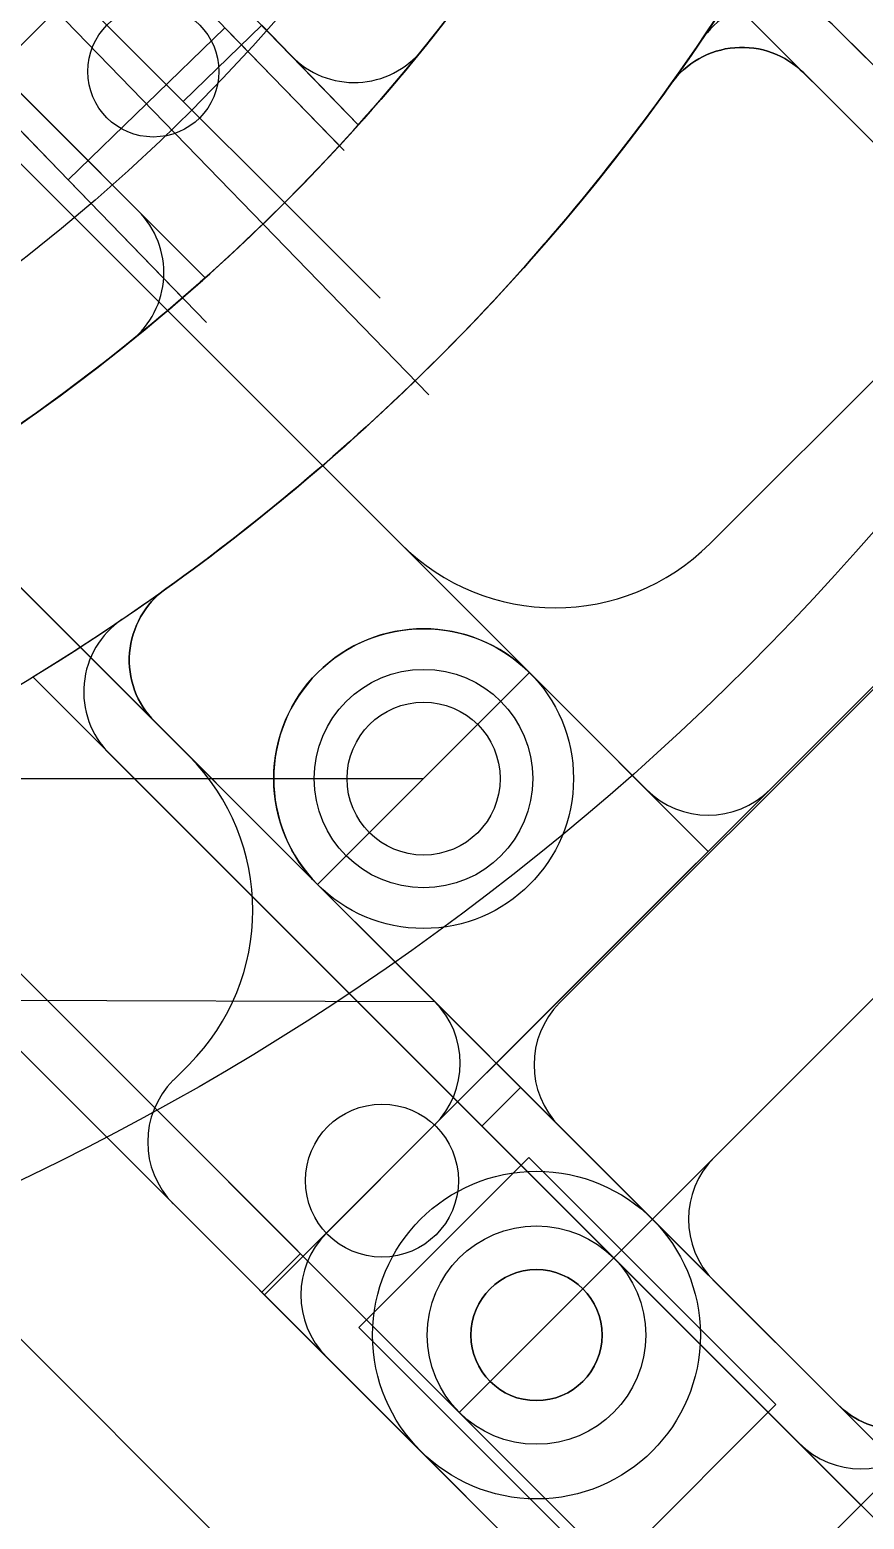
# Model space of a CAD drawing. Header units: centimetres. Extents: x -37.1 to 37.2, y -37.2 to 37.1.
# Drawn here: x 2.599 to 4.508, y -6.195 to -2.786 of the extents above; entities that cross this region are included whole.
import ezdxf

# ---------------------------------------------------------------- set-up
doc = ezdxf.new("R2010")
doc.units = ezdxf.units.CM
doc.header["$MEASUREMENT"] = 0
for name, color, linetype in [('IO基板 v3_Sketch1', 7, 'Continuous'), ('IO基板 v3_Sketch11', 7, 'Continuous'), ('IO基板 v3_Sketch12', 7, 'Continuous'), ('IO基板 v3_Sketch13', 7, 'Continuous'), ('IO基板 v3_Sketch14', 7, 'Continuous'), ('IO基板 v3_Sketch15', 7, 'Continuous'), ('IO基板 v3_Sketch16', 7, 'Continuous'), ('IO基板 v3_Sketch17', 7, 'Continuous'), ('IO基板 v3_Sketch18', 7, 'Continuous'), ('IO基板 v3_Sketch19', 7, 'Continuous'), ('IO基板 v3_Sketch20', 7, 'Continuous'), ('IO基板 v3_Sketch21', 7, 'Continuous'), ('IO基板 v3_Sketch22', 7, 'Continuous'), ('IO基板 v3_Sketch23', 7, 'Continuous'), ('IO基板 v3_Sketch24', 7, 'Continuous'), ('IO基板 v3_Sketch25', 7, 'Continuous'), ('IO基板 v3_Sketch26', 7, 'Continuous'), ('IO基板 v3_Sketch27', 7, 'Continuous'), ('IO基板 v3_Sketch28', 7, 'Continuous'), ('IO基板 v3_Sketch29', 7, 'Continuous'), ('IO基板 v3_Sketch30', 7, 'Continuous'), ('IO基板 v3_Sketch31', 7, 'Continuous'), ('IO基板 v3_Sketch32', 7, 'Continuous'), ('IO基板 v3_Sketch33', 7, 'Continuous'), ('IO基板 v3_Sketch34', 7, 'Continuous'), ('IO基板 v3_Sketch35', 7, 'Continuous'), ('IO基板 v3_Sketch36', 7, 'Continuous'), ('IO基板 v3_Sketch37', 7, 'Continuous'), ('IO基板 v3_Sketch38', 7, 'Continuous'), ('IO基板 v3_Sketch39', 7, 'Continuous'), ('IO基板 v3_Sketch40', 7, 'Continuous'), ('IO基板 v3_Sketch41', 7, 'Continuous'), ('IO基板 v3_Sketch42', 7, 'Continuous'), ('IO基板 v3_Sketch43', 7, 'Continuous'), ('IO基板 v3_Sketch44', 7, 'Continuous'), ('IO基板 v3_Sketch45', 7, 'Continuous'), ('IO基板 v3_Sketch46', 7, 'Continuous'), ('IO基板 v3_Sketch47', 7, 'Continuous'), ('IO基板 v3_Sketch48', 7, 'Continuous'), ('IO基板 v3_Sketch49', 7, 'Continuous'), ('IO基板 v3_Sketch50', 7, 'Continuous'), ('IO基板 v3_Sketch51', 7, 'Continuous'), ('IO基板 v3_Sketch55', 7, 'Continuous'), ('IO基板 v3_Sketch56', 7, 'Continuous'), ('IO基板 v3_Sketch57', 7, 'Continuous'), ('IO基板 v3_Sketch58', 7, 'Continuous'), ('IO基板 v3_Sketch59', 7, 'Continuous'), ('IO基板 v3_Sketch60', 7, 'Continuous'), ('IO基板 v3_Sketch61', 7, 'Continuous'), ('IO基板 v3_Sketch62', 7, 'Continuous'), ('IO基板 v3_Sketch63', 7, 'Continuous'), ('IO基板 v3_Sketch64', 7, 'Continuous'), ('IO基板 v3_Sketch65', 7, 'Continuous'), ('IO基板 v3_Sketch66', 7, 'Continuous'), ('IO基板 v3_Sketch68', 7, 'Continuous'), ('IO基板 v3_Sketch69', 7, 'Continuous'), ('IO基板 v3_Sketch70', 7, 'Continuous'), ('IO基板 v3_Sketch71', 7, 'Continuous'), ('IO基板 v3_Sketch72', 7, 'Continuous'), ('IO基板 v3_Sketch9', 7, 'Continuous')]:
    doc.layers.add(name, color=color, linetype=linetype)

msp = doc.modelspace()

# ---------------------------------------------------------------- linework, layer by layer
at = {"layer": 'IO基板 v3_Sketch1'}
msp.add_circle((0, 0), 10.4, dxfattribs=at)
at = {"layer": 'IO基板 v3_Sketch11'}
msp.add_line((3.7583, -5.7735), (5.7735, -3.7583), dxfattribs=at)
at = {"layer": 'IO基板 v3_Sketch11', "extrusion": (0, 0, -1)}
for centre, radius in [((0, 0), 10.4), ((-3.7583, -5.7735), 0.15)]:
    msp.add_circle(centre, radius, dxfattribs=at)
at = {"layer": 'IO基板 v3_Sketch12'}
msp.add_circle((3.7583, -5.7735, 0.3), 0.15, dxfattribs=at)
at = {"layer": 'IO基板 v3_Sketch13'}
msp.add_circle((3.7583, -5.7735, 0.3), 0.15, dxfattribs=at)
at = {"layer": 'IO基板 v3_Sketch14'}
for centre, radius in [((0, 0, 0.3), 5), ((3.7583, -5.7735, 0.3), 0.15)]:
    msp.add_circle(centre, radius, dxfattribs=at)
at = {"layer": 'IO基板 v3_Sketch15'}
for centre, radius in [((0, 0, 0.3), 5), ((0, 0, 0.3), 4.2), ((3.7583, -5.7735, 0.3), 0.15)]:
    msp.add_circle(centre, radius, dxfattribs=at)
at = {"layer": 'IO基板 v3_Sketch16'}
for radius in [4.2, 3.7]:
    msp.add_circle((0, 0, 0.3), radius, dxfattribs=at)
at = {"layer": 'IO基板 v3_Sketch17'}
for centre, radius in [((0, 0, 0.3), 5), ((3.7583, -5.7735, 0.3), 0.15)]:
    msp.add_circle(centre, radius, dxfattribs=at)
at = {"layer": 'IO基板 v3_Sketch18'}
for centre, radius in [((0, 0, 0.3), 37.15), ((0, 0, 0.3), 5), ((0, 0, 0.3), 4.5), ((3.7583, -5.7735, 0.3), 0.15)]:
    msp.add_circle(centre, radius, dxfattribs=at)
at = {"layer": 'IO基板 v3_Sketch19'}
for centre, radius in [((0, 0, 0.3), 4.5), ((0, 0, 0.3), 3.7), ((0, 0, 0.3), 3.2), ((3.7583, -5.7735, 0.3), 0.15)]:
    msp.add_circle(centre, radius, dxfattribs=at)
at = {"layer": 'IO基板 v3_Sketch20'}
for centre, radius in [((0, 0, 0.3), 4.5), ((0, 0, 0.3), 3.7), ((0, 0, 0.3), 3.2), ((3.7583, -5.7735, 0.3), 0.15)]:
    msp.add_circle(centre, radius, dxfattribs=at)
at = {"layer": 'IO基板 v3_Sketch21'}
for centre, radius in [((0, 0, 0.3), 4.5), ((3.7583, -5.7735, 0.3), 0.15)]:
    msp.add_circle(centre, radius, dxfattribs=at)
at = {"layer": 'IO基板 v3_Sketch22'}
for centre, radius in [((0, 0, 0.3), 9.9), ((3.7583, -5.7735, 0.3), 0.15)]:
    msp.add_circle(centre, radius, dxfattribs=at)
msp.add_arc((0, 0, 0.3), 4.5, 95.0997, 84.9003, dxfattribs=at)
at = {"layer": 'IO基板 v3_Sketch23'}
for p, q in [((0, 0, 0.3), (3.5118, -3.6215, 0.3)), ((2.8658, -2.9554, 0.3), (3.0453, -2.7814, 0.3)), ((3.0453, -2.7814, 0.3), (3.3182, -3.0628, 0.3)), ((2.6864, -3.1294, 0.3), (2.3904, -2.8242, 0.3)), ((2.8658, -2.9554, 0.3), (2.6864, -3.1294, 0.3)), ((2.6864, -3.1294, 0.3), (3.0031, -3.4561, 0.3))]:
    msp.add_line(p, q, dxfattribs=at)
for radius in [4.5, 3.7, 3.2]:
    msp.add_circle((0, 0, 0.3), radius, dxfattribs=at)
at = {"layer": 'IO基板 v3_Sketch24'}
for p, q in [((3.3073, -3.0515, 0.3), (2.7493, -2.4761, 0.3)), ((5.5968, -3.935, 0.3), (4.2674, -2.6057, 0.3)), ((2.3904, -2.8242, 0.3), (2.9483, -3.3996, 0.3)), ((3.935, -5.5968, 0.3), (2.6057, -4.2674, 0.3)), ((3.5815, -5.9503, 0.3), (2.1468, -4.5156, 0.3)), ((5.3316, -5.3316, 0.3), (4.5007, -6.1624, 0.3)), ((3.7583, -5.7735, 0.3), (3.935, -5.5968, 0.3)), ((3.935, -5.5968, 0.3), (4.6204, -6.2821, 0.3)), ((3.7583, -5.7735, 0.3), (3.5815, -5.9503, 0.3))]:
    msp.add_line(p, q, dxfattribs=at)
for centre, radius in [((0, 0, 0.3), 5), ((0, 0, 0.3), 3.2), ((3.7583, -5.7735, 0.3), 0.25), ((3.7583, -5.7735, 0.3), 0.15)]:
    msp.add_circle(centre, radius, dxfattribs=at)
for start, end in [(317.3033, 354.9003), (275.0997, 310.9339)]:
    msp.add_arc((0, 0, 0.3), 4.5, start, end, dxfattribs=at)
at = {"layer": 'IO基板 v3_Sketch25'}
for p, q in [((0, 0, 0.3), (3.4005, -3.4005, 0.3)), ((3.3073, -3.0515, 0.3), (2.7493, -2.4761, 0.3)), ((4.2674, -2.6057, 0.3), (6.1624, -4.5007, 0.3)), ((2.95, -2.95, 0.3), (3.1295, -2.776, 0.3)), ((3.1295, -2.776, 0.3), (3.3506, -3.004, 0.3)), ((2.3904, -2.8242, 0.3), (2.9483, -3.3996, 0.3)), ((4.5007, -6.1624, 0.3), (2.6057, -4.2674, 0.3)), ((6.1624, -4.5007, 0.3), (4.5007, -6.1624, 0.3))]:
    msp.add_line(p, q, dxfattribs=at)
for centre, radius in [((0, 0, 0.3), 3.2), ((3.7583, -5.7735, 0.3), 0.15)]:
    msp.add_circle(centre, radius, dxfattribs=at)
for radius, start, end in [(4.5, 317.3033, 354.9003), (5, 301.4084, 328.5916), (4.5, 275.0997, 310.9339)]:
    msp.add_arc((0, 0, 0.3), radius, start, end, dxfattribs=at)
at = {"layer": 'IO基板 v3_Sketch26'}
for p, q in [((3.3506, -3.004, 0.3), (2.792, -2.4279, 0.3)), ((4.2674, -2.6057, 0.3), (6.1624, -4.5007, 0.3)), ((2.7, -2.7, 0.3), (2.5232, -2.8768, 0.3)), ((2.3904, -2.8242, 0.3), (2.9483, -3.3996, 0.3)), ((2.5232, -2.8768, 0.3), (3.0003, -3.3538, 0.3)), ((4.5007, -6.1624, 0.3), (2.6057, -4.2674, 0.3)), ((6.1624, -4.5007, 0.3), (4.5007, -6.1624, 0.3))]:
    msp.add_line(p, q, dxfattribs=at)
for centre, radius in [((0, 0, 0.3), 4.5), ((0, 0, 0.3), 3.7), ((0, 0, 0.3), 3.2), ((3.7583, -5.7735, 0.3), 0.15)]:
    msp.add_circle(centre, radius, dxfattribs=at)
for radius, start, end in [(4.5, 318.1221, 354.9003), (5, 301.4084, 328.5916), (4.5, 275.0997, 310.9339)]:
    msp.add_arc((0, 0, 0.3), radius, start, end, dxfattribs=at)
at = {"layer": 'IO基板 v3_Sketch27'}
for p, q in [((3.3506, -3.004, 0.3), (2.792, -2.4279, 0.3)), ((4.2674, -2.6057, 0.3), (6.1624, -4.5007, 0.3)), ((2.4335, -2.7871, 0.3), (3.0003, -3.3538, 0.3)), ((4.5007, -6.1624, 0.3), (2.6057, -4.2674, 0.3)), ((6.1624, -4.5007, 0.3), (4.5007, -6.1624, 0.3))]:
    msp.add_line(p, q, dxfattribs=at)
for centre, radius in [((0, 0, 0.3), 9.9), ((0, 0, 0.3), 3.2), ((3.7583, -5.7735, 0.3), 0.15)]:
    msp.add_circle(centre, radius, dxfattribs=at)
for radius, start, end in [(4.5, 318.1221, 354.9003), (5, 301.4084, 328.5916), (4.5, 275.0997, 311.8153)]:
    msp.add_arc((0, 0, 0.3), radius, start, end, dxfattribs=at)
at = {"layer": 'IO基板 v3_Sketch28'}
for p, q in [((3.3506, -3.004, 0.3), (2.792, -2.4279, 0.3)), ((4.2674, -2.6057, 0.3), (6.1624, -4.5007, 0.3)), ((2.4335, -2.7871, 0.3), (3.0003, -3.3538, 0.3)), ((4.5007, -6.1624, 0.3), (2.6057, -4.2674, 0.3)), ((3.5815, -5.9503, 0.3), (2.1468, -4.5156, 0.3)), ((6.1624, -4.5007, 0.3), (4.5007, -6.1624, 0.3)), ((3.7583, -5.7735, 0.3), (3.5815, -5.9503, 0.3)), ((3.5815, -5.9503, 0.3), (4.1472, -6.516, 0.3)), ((4.5007, -6.1624, 0.3), (2.496, -8.1672, 0.3))]:
    msp.add_line(p, q, dxfattribs=at)
for centre, radius in [((0, 0, 0.3), 9.9), ((0, 0, 0.3), 5), ((0, 0, 0.3), 3.2), ((3.7583, -5.7735, 0.3), 0.15)]:
    msp.add_circle(centre, radius, dxfattribs=at)
for radius, start, end in [(4.5, 318.1221, 354.9003), (5, 301.4084, 328.5916), (4.5, 275.0997, 311.8153)]:
    msp.add_arc((0, 0, 0.3), radius, start, end, dxfattribs=at)
at = {"layer": 'IO基板 v3_Sketch29'}
for p, q in [((3.3506, -3.004, 0.3), (2.792, -2.4279, 0.3)), ((4.2674, -2.6057, 0.3), (6.1624, -4.5007, 0.3)), ((2.4335, -2.7871, 0.3), (3.0003, -3.3538, 0.3)), ((4.5007, -6.1624, 0.3), (2.6057, -4.2674, 0.3)), ((2.1468, -4.5156, 0.3), (4.1472, -6.516, 0.3)), ((6.1624, -4.5007, 0.3), (4.5007, -6.1624, 0.3))]:
    msp.add_line(p, q, dxfattribs=at)
for centre, radius in [((0, 0, 0.3), 3.2), ((3.7583, -5.7735, 0.3), 0.15)]:
    msp.add_circle(centre, radius, dxfattribs=at)
for radius, start, end in [(4.5, 318.1221, 354.9003), (5, 301.4084, 328.5916), (4.5, 275.0997, 311.8153)]:
    msp.add_arc((0, 0, 0.3), radius, start, end, dxfattribs=at)
at = {"layer": 'IO基板 v3_Sketch30'}
for p, q in [((3.1975, -2.8461, 0.3), (2.9168, -2.5567, 0.3)), ((4.4426, -2.7809, 0.3), (6.021, -4.3593, 0.3)), ((2.5625, -2.9161, 0.3), (2.8471, -3.2006, 0.3)), ((4.3593, -6.021, 0.3), (2.7809, -4.4426, 0.3)), ((2.2452, -4.614, 0.3), (4.0058, -6.3746, 0.3))]:
    msp.add_line(p, q, dxfattribs=at)
for centre, radius in [((0, 0, 0.3), 3.2), ((3.7583, -5.7735, 0.3), 0.15)]:
    msp.add_circle(centre, radius, dxfattribs=at)
for centre, radius, start, end in [((0, 0, 0.3), 4.5, 320.9862, 352.6656), ((4.3012, -2.9223, 0.3), 0.2, 45, 145.8069), ((0, 0, 0.3), 5, 304.1931, 325.8069), ((3.3411, -2.7069, 0.3), 0.2, 224.1186, 320.9862), ((2.7057, -3.3421, 0.3), 0.2, 308.9929, 45), ((0, 0, 0.3), 4.5, 277.3344, 308.9929), ((2.9223, -4.3012, 0.3), 0.2, 124.1931, 225), ((4.5007, -5.8796, 0.3), 0.2, 225, 315)]:
    msp.add_arc(centre, radius, start, end, dxfattribs=at)
at = {"layer": 'IO基板 v3_Sketch31'}
for p, q in [((3.1975, -2.8461, 0.3), (2.9168, -2.5567, 0.3)), ((4.4426, -2.7809, 0.3), (6.021, -4.3593, 0.3)), ((2.5625, -2.9161, 0.3), (2.8471, -3.2006, 0.3)), ((4.3593, -6.021, 0.3), (2.7809, -4.4426, 0.3)), ((2.2452, -4.614, 0.3), (4.0058, -6.3746, 0.3))]:
    msp.add_line(p, q, dxfattribs=at)
for centre, radius in [((0, 0, 0.3), 3.2), ((3.7583, -5.7735, 0.3), 0.15)]:
    msp.add_circle(centre, radius, dxfattribs=at)
for centre, radius, start, end in [((0, 0, 0.3), 4.5, 320.9862, 352.6656), ((4.3012, -2.9223, 0.3), 0.2, 45, 145.8069), ((0, 0, 0.3), 5, 304.1931, 325.8069), ((3.3411, -2.7069, 0.3), 0.2, 224.1186, 320.9862), ((2.7057, -3.3421, 0.3), 0.2, 308.9929, 45), ((0, 0, 0.3), 4.5, 277.3344, 308.9929), ((2.9223, -4.3012, 0.3), 0.2, 124.1931, 225), ((4.5007, -5.8796, 0.3), 0.2, 225, 315)]:
    msp.add_arc(centre, radius, start, end, dxfattribs=at)
at = {"layer": 'IO基板 v3_Sketch32'}
for p, q in [((3.1975, -2.8461, 0.3), (2.9168, -2.5567, 0.3)), ((4.4426, -2.7809, 0.3), (6.021, -4.3593, 0.3)), ((2.5625, -2.9161, 0.3), (2.8471, -3.2006, 0.3)), ((4.3593, -6.021, 0.3), (2.7809, -4.4426, 0.3)), ((2.2452, -4.614, 0.3), (4.0058, -6.3746, 0.3))]:
    msp.add_line(p, q, dxfattribs=at)
for centre, radius in [((0, 0, 0.3), 3.2), ((2.8816, -2.8816, 0.3), 0.15), ((3.7583, -5.7735, 0.3), 0.15)]:
    msp.add_circle(centre, radius, dxfattribs=at)
for centre, radius, start, end in [((0, 0, 0.3), 4.5, 320.9862, 352.6656), ((4.3012, -2.9223, 0.3), 0.2, 45, 145.8069), ((0, 0, 0.3), 5, 304.1931, 325.8069), ((3.3411, -2.7069, 0.3), 0.2, 224.1186, 320.9862), ((2.7057, -3.3421, 0.3), 0.2, 308.9929, 45), ((0, 0, 0.3), 4.5, 277.3344, 308.9929), ((2.9223, -4.3012, 0.3), 0.2, 124.1931, 225), ((4.5007, -5.8796, 0.3), 0.2, 225, 315)]:
    msp.add_arc(centre, radius, start, end, dxfattribs=at)
at = {"layer": 'IO基板 v3_Sketch33'}
for p, q in [((3.1975, -2.8461, 0.3), (2.9168, -2.5567, 0.3)), ((4.2674, -2.6057, 0.3), (6.1624, -4.5007, 0.3)), ((5.1265, -3.6416, 0.3), (4.1992, -2.7142, 0.3)), ((2.5625, -2.9161, 0.3), (2.8471, -3.2006, 0.3)), ((3.722, -5.207, 0.3), (2.7142, -4.1992, 0.3)), ((4.5007, -6.1624, 0.3), (2.6057, -4.2674, 0.3)), ((2.1468, -4.5156, 0.3), (4.1472, -6.516, 0.3)), ((6.1624, -4.5007, 0.3), (4.5007, -6.1624, 0.3)), ((3.1297, -5.6753, 0.3), (2.0257, -4.5713, 0.3)), ((3.6336, -5.2953, 0.3), (3.722, -5.207, 0.3)), ((3.722, -5.207, 0.3), (4.5891, -6.074, 0.3)), ((3.2181, -5.5869, 0.3), (3.1297, -5.6753, 0.3)), ((3.1297, -5.6753, 0.3), (4.0588, -6.6044, 0.3))]:
    msp.add_line(p, q, dxfattribs=at)
for centre, radius in [((0, 0, 0.3), 3.2), ((2.8816, -2.8816, 0.3), 0.15), ((3.7583, -5.7735, 0.3), 0.15)]:
    msp.add_circle(centre, radius, dxfattribs=at)
for centre, radius, start, end in [((0, 0, 0.3), 4.5, 320.9862, 352.6656), ((0, 0, 0.3), 5, 301.4084, 328.5916), ((3.3411, -2.7069, 0.3), 0.2, 224.1186, 320.9862), ((2.7057, -3.3421, 0.3), 0.2, 308.9929, 45), ((0, 0, 0.3), 4.5, 277.3344, 308.9929)]:
    msp.add_arc(centre, radius, start, end, dxfattribs=at)
at = {"layer": 'IO基板 v3_Sketch34'}
for p, q in [((3.1975, -2.8461, 0.3), (2.9168, -2.5567, 0.3)), ((4.37, -2.885, 0.3), (5.9326, -4.4477, 0.3)), ((2.5625, -2.9161, 0.3), (2.8471, -3.2006, 0.3)), ((4.4477, -5.9326, 0.3), (2.885, -4.37, 0.3)), ((2.1213, -4.6669, 0.3), (3.9174, -6.463, 0.3))]:
    msp.add_line(p, q, dxfattribs=at)
for centre, radius in [((0, 0, 0.3), 3.2), ((2.8816, -2.8816, 0.3), 0.15), ((3.7583, -5.7735, 0.3), 0.15)]:
    msp.add_circle(centre, radius, dxfattribs=at)
for centre, radius, start, end in [((0, 0, 0.3), 4.5, 320.9862, 352.6656), ((4.2285, -3.0265, 0.3), 0.2, 45, 144.4079), ((3.3411, -2.7069, 0.3), 0.2, 224.1186, 320.9862), ((0, 0, 0.3), 5, 305.5921, 324.4079), ((2.7057, -3.3421, 0.3), 0.2, 308.9929, 45), ((0, 0, 0.3), 4.5, 277.3344, 308.9929), ((3.0265, -4.2285, 0.3), 0.2, 125.5921, 225), ((4.5891, -5.7912, 0.3), 0.2, 225, 315)]:
    msp.add_arc(centre, radius, start, end, dxfattribs=at)
at = {"layer": 'IO基板 v3_Sketch35'}
for p, q in [((3.1975, -2.8461, 0.3), (2.9168, -2.5567, 0.3)), ((4.37, -2.885, 0.3), (5.9326, -4.4477, 0.3)), ((2.5625, -2.9161, 0.3), (2.8471, -3.2006, 0.3)), ((4.4477, -5.9326, 0.3), (2.885, -4.37, 0.3)), ((2.1213, -4.6669, 0.3), (3.9174, -6.463, 0.3))]:
    msp.add_line(p, q, dxfattribs=at)
for centre, radius in [((0, 0, 0.3), 3.2), ((2.8816, -2.8816, 0.3), 0.15), ((3.7583, -5.7735, 0.3), 0.15)]:
    msp.add_circle(centre, radius, dxfattribs=at)
for centre, radius, start, end in [((0, 0, 0.3), 4.5, 320.9862, 352.6656), ((4.2285, -3.0265, 0.3), 0.2, 45, 144.4079), ((3.3411, -2.7069, 0.3), 0.2, 224.1186, 320.9862), ((0, 0, 0.3), 5, 305.5921, 324.4079), ((2.7057, -3.3421, 0.3), 0.2, 308.9929, 45), ((0, 0, 0.3), 4.5, 277.3344, 308.9929), ((3.0265, -4.2285, 0.3), 0.2, 125.5921, 225), ((4.5891, -5.7912, 0.3), 0.2, 225, 315)]:
    msp.add_arc(centre, radius, start, end, dxfattribs=at)
at = {"layer": 'IO基板 v3_Sketch36'}
for p, q in [((3.1975, -2.8461, 0.3), (2.9168, -2.5567, 0.3)), ((4.37, -2.885, 0.3), (5.9326, -4.4477, 0.3)), ((2.5625, -2.9161, 0.3), (2.8471, -3.2006, 0.3)), ((4.4477, -5.9326, 0.3), (2.885, -4.37, 0.3)), ((2.1213, -4.6669, 0.3), (3.9174, -6.463, 0.3))]:
    msp.add_line(p, q, dxfattribs=at)
for centre, radius in [((0, 0, 0.3), 4.5), ((0, 0, 0.3), 3.2), ((2.8816, -2.8816, 0.3), 0.15), ((3.7583, -5.7735, 0.3), 0.15)]:
    msp.add_circle(centre, radius, dxfattribs=at)
for centre, radius, start, end in [((0, 0, 0.3), 4.5, 320.9862, 352.6656), ((4.2285, -3.0265, 0.3), 0.2, 45, 144.4079), ((3.3411, -2.7069, 0.3), 0.2, 224.1186, 320.9862), ((0, 0, 0.3), 5, 305.5921, 324.4079), ((2.7057, -3.3421, 0.3), 0.2, 308.9929, 45), ((0, 0, 0.3), 4.5, 277.3344, 308.9929), ((3.0265, -4.2285, 0.3), 0.2, 125.5921, 225), ((4.5891, -5.7912, 0.3), 0.2, 225, 315)]:
    msp.add_arc(centre, radius, start, end, dxfattribs=at)
at = {"layer": 'IO基板 v3_Sketch37'}
msp.add_line((0, -4.5), (3.5, -4.5), dxfattribs=at)
msp.add_circle((3.5, -4.5), 0.175, dxfattribs=at)
at = {"layer": 'IO基板 v3_Sketch38'}
for p, q in [((5.9326, -4.4477, 0.15), (4.37, -2.885, 0.15)), ((2.885, -4.37, 0.15), (4.4477, -5.9326, 0.15)), ((3.9174, -6.463, 0.15), (2.1213, -4.6669, 0.15))]:
    msp.add_line(p, q, dxfattribs=at)
at = {"layer": 'IO基板 v3_Sketch38', "extrusion": (-1e-16, 0, -1)}
msp.add_circle((-3.7583, -5.7735, -0.15), 0.15, dxfattribs=at)
for centre, radius, start, end in [((0, 0, -0.15), 4.5, 187.3344, 219.0138), ((-4.2285, -3.0265, -0.15), 0.2, 35.5921, 135), ((0, 0, -0.15), 4.5, 219.0138, 231.0071), ((0, 0, -0.15), 5, 215.5921, 234.4079), ((0, 0, -0.15), 4.5, 231.0071, 262.6656), ((-3.0265, -4.2285, -0.15), 0.2, 315, 54.4079), ((-4.5891, -5.7912, -0.15), 0.2, 225, 315)]:
    msp.add_arc(centre, radius, start, end, dxfattribs=at)
at = {"layer": 'IO基板 v3_Sketch39'}
for p, q in [((4.37, -2.885, 0.3), (5.9326, -4.4477, 0.3)), ((3.6664, -5.1513, 0.3), (5.1513, -3.6664, 0.3)), ((4.4477, -5.9326, 0.3), (2.885, -4.37, 0.3)), ((2.1213, -4.6669, 0.3), (3.9174, -6.463, 0.3))]:
    msp.add_line(p, q, dxfattribs=at)
msp.add_circle((3.7583, -5.7735, 0.3), 0.15, dxfattribs=at)
for centre, radius, start, end in [((0, 0, 0.3), 4.5, 320.9862, 352.6656), ((4.2285, -3.0265, 0.3), 0.2, 45, 144.4079), ((0, 0, 0.3), 4.5, 308.9929, 320.9862), ((0, 0, 0.3), 5, 305.5921, 324.4079), ((0, 0, 0.3), 4.5, 277.3344, 308.9929), ((3.0265, -4.2285, 0.3), 0.2, 125.5921, 225), ((4.5891, -5.7912, 0.3), 0.2, 225, 315)]:
    msp.add_arc(centre, radius, start, end, dxfattribs=at)
at = {"layer": 'IO基板 v3_Sketch40'}
for p, q in [((3.6664, -5.1513, 0.3), (5.1513, -3.6664, 0.3)), ((2.1213, -4.6669, 0.3), (3.9174, -6.463, 0.3)), ((4.4477, -5.9326, 0.3), (3.6664, -5.1513, 0.3))]:
    msp.add_line(p, q, dxfattribs=at)
for centre, radius in [((3.5, -4.5, 0.3), 0.175), ((3.7583, -5.7735, 0.3), 0.15)]:
    msp.add_circle(centre, radius, dxfattribs=at)
for centre, radius, start, end in [((0, 0, 0.3), 4.5, 320.9862, 352.6656), ((0, 0, 0.3), 4.5, 308.9929, 320.9862), ((0, 0, 0.3), 4.5, 277.3344, 308.9929), ((4.5891, -5.7912, 0.3), 0.2, 225, 315)]:
    msp.add_arc(centre, radius, start, end, dxfattribs=at)
at = {"layer": 'IO基板 v3_Sketch41'}
for p, q in [((3.6664, -5.1513, 0.3), (5.1513, -3.6664, 0.3)), ((2.1213, -4.6669, 0.3), (3.9174, -6.463, 0.3)), ((4.4477, -5.9326, 0.3), (3.6664, -5.1513, 0.3))]:
    msp.add_line(p, q, dxfattribs=at)
for centre, radius in [((3.5, -4.5, 0.3), 0.175), ((3.7583, -5.7735, 0.3), 0.15)]:
    msp.add_circle(centre, radius, dxfattribs=at)
for centre, radius, start, end in [((0, 0, 0.3), 4.5, 320.9862, 352.6656), ((0, 0, 0.3), 4.5, 308.9929, 320.9862), ((0, 0, 0.3), 4.5, 286.7914, 308.9929), ((4.5891, -5.7912, 0.3), 0.2, 225, 315)]:
    msp.add_arc(centre, radius, start, end, dxfattribs=at)
at = {"layer": 'IO基板 v3_Sketch42'}
for p, q in [((3.6664, -5.1513, 0.3), (5.1513, -3.6664, 0.3)), ((2.1213, -4.6669, 0.3), (3.9174, -6.463, 0.3)), ((4.4477, -5.9326, 0.3), (3.6664, -5.1513, 0.3))]:
    msp.add_line(p, q, dxfattribs=at)
for centre, radius in [((3.5, -4.5, 0.3), 0.175), ((3.7583, -5.7735, 0.3), 0.15)]:
    msp.add_circle(centre, radius, dxfattribs=at)
for centre, radius, start, end in [((0, 0, 0.3), 4.5, 320.9862, 352.6656), ((0, 0, 0.3), 4.5, 308.9929, 320.9862), ((0, 0, 0.3), 4.5, 286.7914, 308.9929), ((4.5891, -5.7912, 0.3), 0.2, 225, 315)]:
    msp.add_arc(centre, radius, start, end, dxfattribs=at)
at = {"layer": 'IO基板 v3_Sketch43'}
for p, q in [((3.6664, -5.1513, 0.3), (5.1513, -3.6664, 0.3)), ((2.1213, -4.6669, 0.3), (3.9174, -6.463, 0.3)), ((4.4477, -5.9326, 0.3), (3.6664, -5.1513, 0.3))]:
    msp.add_line(p, q, dxfattribs=at)
for centre, radius in [((0, 0, 0.3), 9.9), ((3.5, -4.5, 0.3), 0.175), ((3.7583, -5.7735, 0.3), 0.15)]:
    msp.add_circle(centre, radius, dxfattribs=at)
for centre, radius, start, end in [((0, 0, 0.3), 4.5, 320.9862, 352.6656), ((0, 0, 0.3), 4.5, 308.9929, 320.9862), ((0, 0, 0.3), 4.5, 286.7914, 308.9929), ((4.5891, -5.7912, 0.3), 0.2, 225, 315)]:
    msp.add_arc(centre, radius, start, end, dxfattribs=at)
at = {"layer": 'IO基板 v3_Sketch44'}
for p, q in [((3.6664, -5.1513, 0.3), (5.1513, -3.6664, 0.3)), ((3.0473, -4.5322, 0.3), (2.3517, -3.8366, 0.3)), ((3.5, -4.5, 0.3), (3.7425, -4.2575, 0.3)), ((3.7425, -4.2575, 0.3), (4.1513, -4.6664, 0.3)), ((3.6376, -5.1225, 0.3), (3.0473, -4.5322, 0.3)), ((3.5, -4.5, 0.3), (3.2575, -4.7425, 0.3)), ((2.1213, -4.6669, 0.3), (3.9174, -6.463, 0.3)), ((3.6664, -5.1513, 0.3), (3.6376, -5.1225, 0.3)), ((4.4477, -5.9326, 0.3), (3.6664, -5.1513, 0.3))]:
    msp.add_line(p, q, dxfattribs=at)
for centre, radius in [((3.5, -4.5, 0.3), 0.3429), ((3.5, -4.5, 0.3), 0.25), ((3.5, -4.5, 0.3), 0.175), ((3.7583, -5.7735, 0.3), 0.15)]:
    msp.add_circle(centre, radius, dxfattribs=at)
for centre, radius, start, end in [((0, 0, 0.3), 4.5, 320.9862, 338.5782), ((0, 0, 0.3), 4.5, 308.9929, 320.9862), ((0, 0, 0.3), 4.5, 286.7914, 308.9929), ((4.5891, -5.7912, 0.3), 0.2, 225, 315)]:
    msp.add_arc(centre, radius, start, end, dxfattribs=at)
at = {"layer": 'IO基板 v3_Sketch45'}
for p, q in [((3.6664, -5.1513, 0.3), (5.6816, -3.136, 0.3)), ((3.2575, -4.7425, 0.3), (2.3517, -3.8366, 0.3)), ((4.1513, -4.6664, 0.3), (3.7425, -4.2575, 0.3)), ((2.1213, -4.6669, 0.3), (3.9174, -6.463, 0.3)), ((3.6664, -5.1513, 0.3), (4.1513, -4.6664, 0.3)), ((4.4477, -5.9326, 0.3), (3.6664, -5.1513, 0.3))]:
    msp.add_line(p, q, dxfattribs=at)
for centre, radius in [((3.5, -4.5, 0.3), 0.175), ((3.7583, -5.7735, 0.3), 0.15)]:
    msp.add_circle(centre, radius, dxfattribs=at)
for centre, radius, start, end in [((3.5, -4.5, 0.3), 0.3429, 45, 225), ((4.5891, -5.7912, 0.3), 0.2, 225, 315)]:
    msp.add_arc(centre, radius, start, end, dxfattribs=at)
at = {"layer": 'IO基板 v3_Sketch46'}
for p, q in [((5.6816, -3.136, 0.3), (4.1513, -4.6664, 0.3)), ((3.2575, -4.7425, 0.3), (2.3517, -3.8366, 0.3)), ((4.1513, -4.6664, 0.3), (3.7425, -4.2575, 0.3)), ((2.1213, -4.6669, 0.3), (3.9174, -6.463, 0.3)), ((4.1513, -4.6664, 0.3), (3.136, -5.6816, 0.3)), ((3.2575, -4.7425, 0.3), (3.8804, -5.3653, 0.3))]:
    msp.add_line(p, q, dxfattribs=at)
for centre, radius in [((3.5, -4.5, 0.3), 0.175), ((3.7583, -5.7735, 0.3), 0.15)]:
    msp.add_circle(centre, radius, dxfattribs=at)
msp.add_arc((3.5, -4.5, 0.3), 0.3429, 45, 225, dxfattribs=at)
at = {"layer": 'IO基板 v3_Sketch47'}
for p, q in [((5.6816, -3.136, 0.3), (4.1513, -4.6664, 0.3)), ((4.1513, -4.6664, 0.3), (3.7425, -4.2575, 0.3)), ((3.2575, -4.7425, 0.3), (3.6664, -5.1513, 0.3)), ((3.6664, -5.1513, 0.3), (3.136, -5.6816, 0.3)), ((3.136, -5.6816, 0.3), (3.9174, -6.463, 0.3))]:
    msp.add_line(p, q, dxfattribs=at)
for centre, radius in [((3.5, -4.5, 0.3), 0.175), ((3.7583, -5.7735, 0.3), 0.15)]:
    msp.add_circle(centre, radius, dxfattribs=at)
msp.add_arc((3.5, -4.5, 0.3), 0.3429, 45, 225, dxfattribs=at)
at = {"layer": 'IO基板 v3_Sketch48'}
for p, q in [((5.6816, -3.136, 0.3), (4.1513, -4.6664, 0.3)), ((4.1513, -4.6664, 0.3), (3.7425, -4.2575, 0.3)), ((3.2575, -4.7425, 0.3), (3.6664, -5.1513, 0.3)), ((3.6664, -5.1513, 0.3), (3.136, -5.6816, 0.3)), ((3.136, -5.6816, 0.3), (3.9174, -6.463, 0.3))]:
    msp.add_line(p, q, dxfattribs=at)
for centre, radius in [((0, 0, 0.3), 4.5), ((3.5, -4.5, 0.3), 0.175), ((3.7583, -5.7735, 0.3), 0.15)]:
    msp.add_circle(centre, radius, dxfattribs=at)
msp.add_arc((3.5, -4.5, 0.3), 0.3429, 45, 225, dxfattribs=at)
at = {"layer": 'IO基板 v3_Sketch49'}
for p, q in [((5.6816, -3.136, 0.3), (4.1513, -4.6664, 0.3)), ((4.1513, -4.6664, 0.3), (3.7425, -4.2575, 0.3)), ((3.2575, -4.7425, 0.3), (3.6664, -5.1513, 0.3)), ((3.6664, -5.1513, 0.3), (3.136, -5.6816, 0.3)), ((3.136, -5.6816, 0.3), (3.9174, -6.463, 0.3))]:
    msp.add_line(p, q, dxfattribs=at)
for centre, radius in [((3.5, -4.5, 0.3), 0.175), ((3.7583, -5.7735, 0.3), 0.15)]:
    msp.add_circle(centre, radius, dxfattribs=at)
msp.add_arc((3.5, -4.5, 0.3), 0.3429, 45, 225, dxfattribs=at)
at = {"layer": 'IO基板 v3_Sketch50'}
for p, q in [((5.6816, -3.136, 0.3), (4.1513, -4.6664, 0.3)), ((4.1513, -4.6664, 0.3), (3.7425, -4.2575, 0.3)), ((3.2575, -4.7425, 0.3), (3.6664, -5.1513, 0.3)), ((3.6664, -5.1513, 0.3), (3.136, -5.6816, 0.3)), ((3.136, -5.6816, 0.3), (3.9174, -6.463, 0.3))]:
    msp.add_line(p, q, dxfattribs=at)
for centre, radius in [((3.5, -4.5, 0.3), 0.175), ((3.7583, -5.7735, 0.3), 0.15)]:
    msp.add_circle(centre, radius, dxfattribs=at)
msp.add_arc((3.5, -4.5, 0.3), 0.3429, 45, 225, dxfattribs=at)
at = {"layer": 'IO基板 v3_Sketch51'}
for p, q in [((5.6816, -3.136, 0.3), (4.1513, -4.6664, 0.3)), ((4.1513, -4.6664, 0.3), (3.7425, -4.2575, 0.3)), ((3.2575, -4.7425, 0.3), (3.6664, -5.1513, 0.3)), ((3.6664, -5.1513, 0.3), (3.136, -5.6816, 0.3)), ((3.136, -5.6816, 0.3), (3.9174, -6.463, 0.3))]:
    msp.add_line(p, q, dxfattribs=at)
for centre, radius in [((3.5, -4.5, 0.3), 0.175), ((3.7583, -5.7735, 0.3), 0.15)]:
    msp.add_circle(centre, radius, dxfattribs=at)
msp.add_arc((3.5, -4.5, 0.3), 0.3429, 45, 225, dxfattribs=at)
at = {"layer": 'IO基板 v3_Sketch55'}
for p, q in [((5.6816, -3.136, 0.3), (4.1513, -4.6664, 0.3)), ((4.1513, -4.6664, 0.3), (3.7425, -4.2575, 0.3)), ((3.2575, -4.7425, 0.3), (3.6664, -5.1513, 0.3)), ((3.6664, -5.1513, 0.3), (3.136, -5.6816, 0.3)), ((3.136, -5.6816, 0.3), (3.9174, -6.463, 0.3))]:
    msp.add_line(p, q, dxfattribs=at)
for centre, radius in [((3.5, -4.5, 0.3), 0.175), ((3.7583, -5.7735, 0.3), 0.15)]:
    msp.add_circle(centre, radius, dxfattribs=at)
msp.add_arc((3.5, -4.5, 0.3), 0.3429, 45, 225, dxfattribs=at)
at = {"layer": 'IO基板 v3_Sketch56'}
for p, q in [((5.6816, -3.136, 0.3), (4.1513, -4.6664, 0.3)), ((4.1513, -4.6664, 0.3), (3.7425, -4.2575, 0.3)), ((3.2575, -4.7425, 0.3), (3.6664, -5.1513, 0.3)), ((3.6664, -5.1513, 0.3), (3.136, -5.6816, 0.3)), ((3.136, -5.6816, 0.3), (3.9174, -6.463, 0.3))]:
    msp.add_line(p, q, dxfattribs=at)
for centre, radius in [((3.5, -4.5, 0.3), 0.175), ((3.7583, -5.7735, 0.3), 0.15)]:
    msp.add_circle(centre, radius, dxfattribs=at)
msp.add_arc((3.5, -4.5, 0.3), 0.3429, 45, 225, dxfattribs=at)
at = {"layer": 'IO基板 v3_Sketch57'}
for p, q in [((5.5402, -3.2775, 0.3), (4.2927, -4.5249, 0.3)), ((3.7583, -5.7735, 0.3), (5.7735, -3.7583, 0.3)), ((4.0099, -4.5249, 0.3), (3.7425, -4.2575, 0.3)), ((3.2575, -4.7425, 0.3), (3.5249, -5.0099, 0.3)), ((3.5249, -5.2927, 0.3), (3.2775, -5.5402, 0.3)), ((4.0234, -5.5084, 0.3), (4.6303, -6.1153, 0.3)), ((3.2775, -5.823, 0.3), (3.9174, -6.463, 0.3))]:
    msp.add_line(p, q, dxfattribs=at)
for centre, radius in [((3.5, -4.5, 0.3), 0.175), ((3.7583, -5.7735, 0.3), 0.375), ((3.7583, -5.7735, 0.3), 0.15)]:
    msp.add_circle(centre, radius, dxfattribs=at)
for centre, radius, start, end in [((3.5, -4.5, 0.3), 0.3429, 45, 225), ((4.1513, -4.3835, 0.3), 0.2, 225, 315), ((3.3835, -5.1513, 0.3), 0.2, 315, 45), ((3.4189, -5.6816, 0.3), 0.2, 135, 225)]:
    msp.add_arc(centre, radius, start, end, dxfattribs=at)
at = {"layer": 'IO基板 v3_Sketch58'}
for p, q in [((3.8762, -4.3912, 0.3), (1.8, -2.3151, 0.3)), ((3.3912, -4.8762, 0.3), (1.8, -3.2849, 0.3)), ((5.5402, -3.2775, 0.3), (4.2927, -4.5249, 0.3)), ((4.1649, -5.3669, 0.3), (5.3669, -4.1649, 0.3)), ((4.0099, -4.5249, 0.3), (3.7425, -4.2575, 0.3)), ((3.2575, -4.7425, 0.3), (3.5249, -5.0099, 0.3)), ((3.5249, -5.2927, 0.3), (3.2775, -5.5402, 0.3)), ((4.4477, -5.9326, 0.3), (4.1649, -5.6498, 0.3)), ((3.2775, -5.823, 0.3), (3.9174, -6.463, 0.3))]:
    msp.add_line(p, q, dxfattribs=at)
for centre, radius in [((3.5, -4.5, 0.3), 0.175), ((3.7583, -5.7735, 0.3), 0.15)]:
    msp.add_circle(centre, radius, dxfattribs=at)
for centre, radius, start, end in [((3.5, -4.5, 0.3), 0.3429, 45, 225), ((4.1513, -4.3835, 0.3), 0.2, 225, 315), ((3.3835, -5.1513, 0.3), 0.2, 315, 45), ((4.3063, -5.5084, 0.3), 0.2, 135, 225), ((3.4189, -5.6816, 0.3), 0.2, 135, 225), ((4.5891, -5.7912, 0.3), 0.2, 225, 315)]:
    msp.add_arc(centre, radius, start, end, dxfattribs=at)
at = {"layer": 'IO基板 v3_Sketch59'}
for p, q in [((4.0099, -4.5249, 0.3), (1.8586, -2.3737, 0.3)), ((5.5402, -3.2775, 0.3), (4.2927, -4.5249, 0.3)), ((2.1414, -3.6263, 0.3), (3.5249, -5.0099, 0.3)), ((4.1649, -5.3669, 0.3), (5.3669, -4.1649, 0.3)), ((0, -5, 0.3), (3.5249, -5.0099, 0.3)), ((3.5974, -6.143, 0.3), (2.4613, -5.0069, 0.3)), ((3.5249, -5.2927, 0.3), (3.2775, -5.5402, 0.3)), ((4.4477, -5.9326, 0.3), (4.1649, -5.6498, 0.3)), ((3.2775, -5.823, 0.3), (3.9174, -6.463, 0.3))]:
    msp.add_line(p, q, dxfattribs=at)
for centre, radius in [((0, 0, 0.3), 9.9), ((0, 0, 0.3), 6), ((3.5, -4.5, 0.3), 0.175), ((3.7583, -5.7735, 0.3), 0.15)]:
    msp.add_circle(centre, radius, dxfattribs=at)
for centre, start, end in [((4.1513, -4.3835, 0.3), 225, 315), ((3.3835, -5.1513, 0.3), 315, 45), ((4.3063, -5.5084, 0.3), 135, 225), ((3.4189, -5.6816, 0.3), 135, 225), ((4.5891, -5.7912, 0.3), 225, 315)]:
    msp.add_arc(centre, 0.2, start, end, dxfattribs=at)
at = {"layer": 'IO基板 v3_Sketch60'}
msp.add_line((3.9174, -6.463, 0.46), (2.4613, -5.0069, 0.46), dxfattribs=at)
at = {"layer": 'IO基板 v3_Sketch61'}
msp.add_line((3.9174, -6.463, 0.46), (2.4613, -5.0069, 0.46), dxfattribs=at)
at = {"layer": 'IO基板 v3_Sketch62'}
msp.add_line((3.9174, -6.463, 0.46), (2.5197, -5.0652, 0.46), dxfattribs=at)
at = {"layer": 'IO基板 v3_Sketch63'}
msp.add_line((3.9174, -6.463, 0.46), (2.5197, -5.0652, 0.46), dxfattribs=at)
msp.add_circle((0, 0, 0.46), 9.9, dxfattribs=at)
at = {"layer": 'IO基板 v3_Sketch64'}
msp.add_line((2.5197, -5.0652, 0.3), (3.9174, -6.463, 0.3), dxfattribs=at)
at = {"layer": 'IO基板 v3_Sketch64', "extrusion": (-1e-16, 0, -1)}
msp.add_circle((0, 0, -0.3), 9.9, dxfattribs=at)
at = {"layer": 'IO基板 v3_Sketch65'}
for p, q in [((1.8, -5.005, 0.46), (4.0826, -7.2877, 0.46)), ((3.9174, -6.463, 0.46), (2.5197, -5.0652, 0.46))]:
    msp.add_line(p, q, dxfattribs=at)
at = {"layer": 'IO基板 v3_Sketch66'}
msp.add_line((3.7291, -6.9341, 1.46), (1.8586, -5.0636, 1.46), dxfattribs=at)
msp.add_circle((0, 0, 1.46), 9.9, dxfattribs=at)
at = {"layer": 'IO基板 v3_Sketch68'}
msp.add_line((4.0826, -7.2877, 1.46), (1.8586, -5.0636, 1.46), dxfattribs=at)
msp.add_circle((0, 0, 1.46), 9.9, dxfattribs=at)
at = {"layer": 'IO基板 v3_Sketch69'}
for p, q in [((4.0099, -4.5249, 0.3), (1.8586, -2.3737, 0.3)), ((5.5402, -3.2775, 0.3), (4.2927, -4.5249, 0.3)), ((2.1414, -3.6263, 0.3), (3.5249, -5.0099, 0.3)), ((4.1649, -5.3669, 0.3), (5.3669, -4.1649, 0.3)), ((3.5249, -5.2927, 0.3), (3.2775, -5.5402, 0.3)), ((4.4477, -5.9326, 0.3), (4.1649, -5.6498, 0.3)), ((3.2775, -5.823, 0.3), (3.9174, -6.463, 0.3))]:
    msp.add_line(p, q, dxfattribs=at)
for centre, radius in [((3.5, -4.5, 0.3), 0.175), ((3.7583, -5.7735, 0.3), 0.15)]:
    msp.add_circle(centre, radius, dxfattribs=at)
for centre, start, end in [((4.1513, -4.3835, 0.3), 225, 315), ((3.3835, -5.1513, 0.3), 315, 45), ((4.3063, -5.5084, 0.3), 135, 225), ((3.4189, -5.6816, 0.3), 135, 225), ((4.5891, -5.7912, 0.3), 225, 315)]:
    msp.add_arc(centre, 0.2, start, end, dxfattribs=at)
at = {"layer": 'IO基板 v3_Sketch70'}
msp.add_line((3.9412, -7.1462, 1.46), (1.8586, -5.0636, 1.46), dxfattribs=at)
at = {"layer": 'IO基板 v3_Sketch71'}
for p, q in [((3.4477, -3.9628, 0.3), (1.8586, -2.3737, 0.3)), ((5.1902, -2.9274, 0.3), (4.1548, -3.9628, 0.3)), ((2.1414, -3.6263, 0.3), (2.9628, -4.4477, 0.3)), ((3.8113, -5.0134, 0.3), (5.0134, -3.8113, 0.3)), ((2.9628, -5.1548, 0.3), (2.9274, -5.1902, 0.3)), ((4.4477, -5.9326, 0.3), (3.8113, -5.2962, 0.3)), ((2.9274, -5.473, 0.3), (3.9174, -6.463, 0.3))]:
    msp.add_line(p, q, dxfattribs=at)
for centre in [(3.5, -4.5, 0.3), (3.4047, -5.42, 0.3)]:
    msp.add_circle(centre, 0.175, dxfattribs=at)
for centre, radius, start, end in [((3.8013, -3.6092, 0.3), 0.5, 225, 315), ((2.6092, -4.8013, 0.3), 0.5, 315, 45), ((3.9527, -5.1548, 0.3), 0.2, 135, 225), ((3.0688, -5.3316, 0.3), 0.2, 135, 225), ((4.5891, -5.7912, 0.3), 0.2, 225, 315)]:
    msp.add_arc(centre, radius, start, end, dxfattribs=at)
at = {"layer": 'IO基板 v3_Sketch72'}
msp.add_line((3.9412, -7.1462, 1.46), (1.8586, -5.0636, 1.46), dxfattribs=at)
at = {"layer": 'IO基板 v3_Sketch9'}
for p, q in [((3.7406, -5.3669, 0.3), (3.3517, -5.7558, 0.3)), ((4.3063, -5.9326, 0.3), (3.7406, -5.3669, 0.3)), ((3.3517, -5.7558, 0.3), (3.9174, -6.3215, 0.3)), ((3.9174, -6.3215, 0.3), (4.3063, -5.9326, 0.3))]:
    msp.add_line(p, q, dxfattribs=at)
msp.add_circle((3.7583, -5.7735, 0.3), 0.15, dxfattribs=at)

doc.saveas('drawing.dxf')
